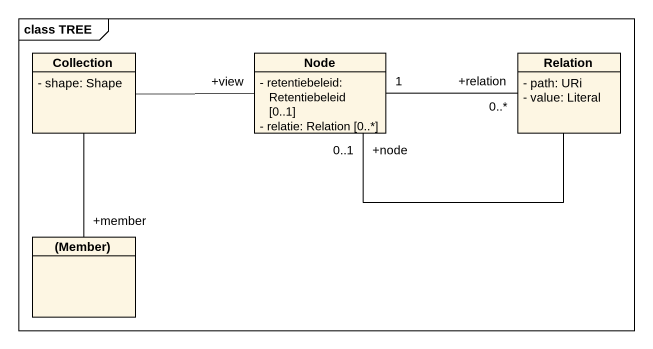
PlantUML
@startuml
mainframe class TREE
hide circle
hide empty members
skinparam classAttributeIconSize 0
class Collection {
  - shape: Shape
}
class "Node" as Node_ {
  - retentiebeleid: Retentiebeleid [0..1]
  - relatie: Relation [0..*]
}
class Relation {
  - path: URi
  - value: Literal
}
class "(Member)" as Member
Collection -right- "+view" Node_
Collection -- "+member" Member
Node_ "1" -right- "+relation\n0..*" Relation
Relation -left- "+node\n0..1" Node_
@enduml
